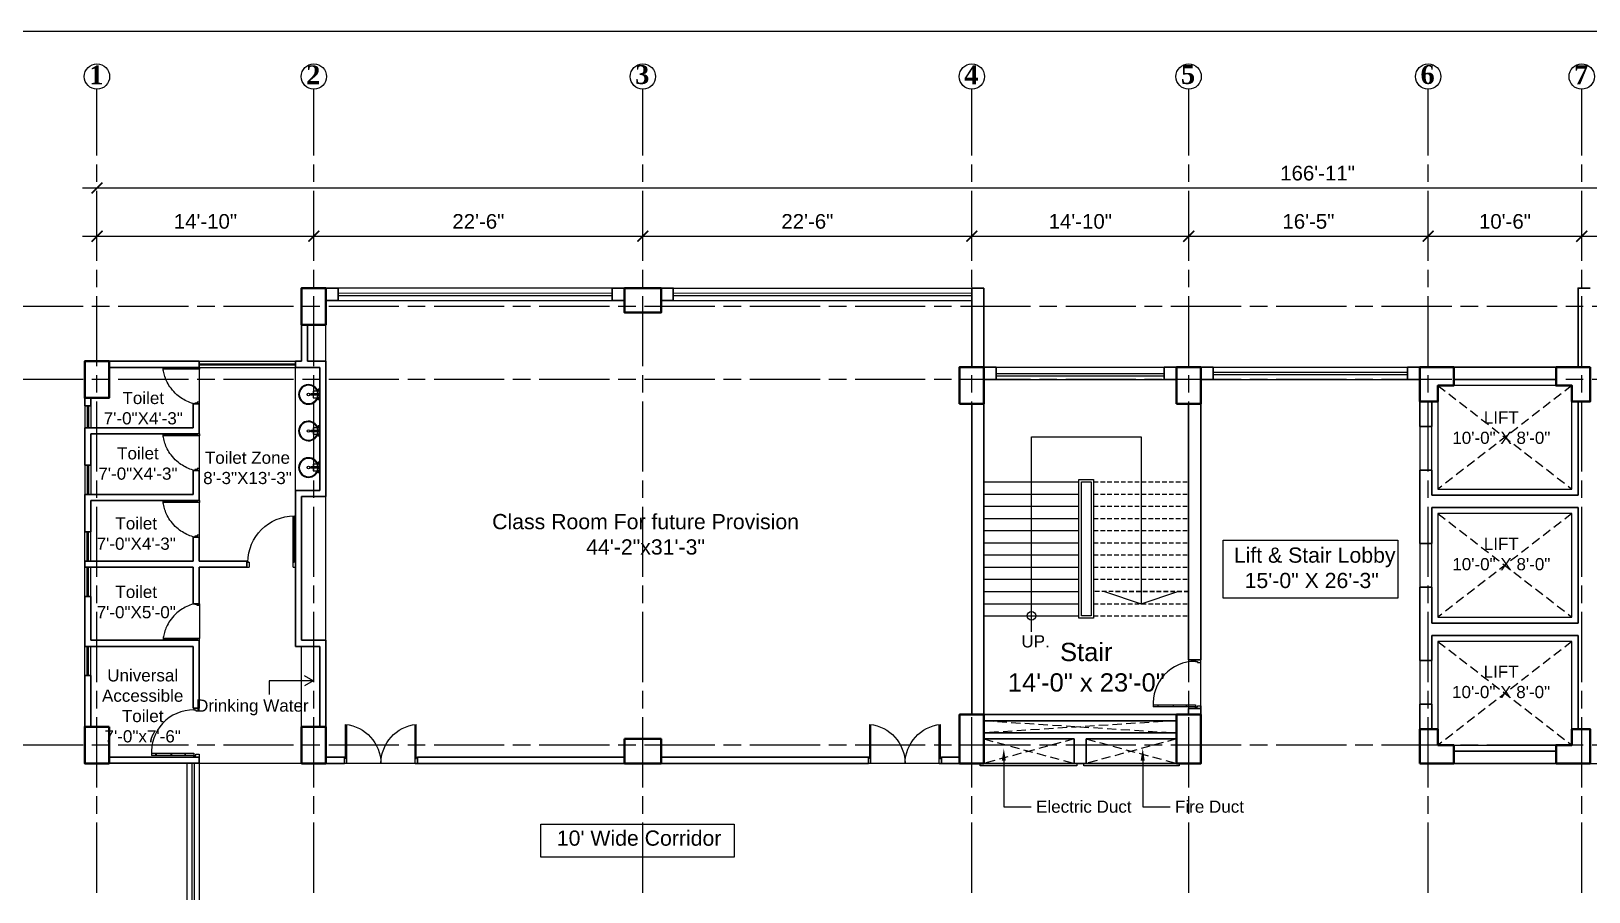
# Model space of a CAD drawing. Header units: inches. Extents: x -12 to 20935469, y -1604 to 24729220.
# Drawn here: x 20824000 to 20825278, y 24710768 to 24711474 of the extents above; entities that cross this region are included whole.
import ezdxf
from ezdxf import colors
from ezdxf.entities.mleader import LeaderData, LeaderLine
from ezdxf.math import Vec2, Vec3

# ---------------------------------------------------------------- set-up
doc = ezdxf.new("R2010")
doc.units = ezdxf.units.IN
doc.header["$LTSCALE"] = 0.03
doc.header["$MEASUREMENT"] = 0
doc.header["$PDMODE"] = 32
doc.header["$PDSIZE"] = 15
doc.linetypes.add('ACAD_ISO08W100', pattern=[36, 24, -3, 6, -3])
doc.linetypes.add('DASHED2', pattern=[0.375, 0.25, -0.125])
for name, color, linetype, lineweight in [('column', 1, 'Continuous', 40), ('Dim Line', 252, 'Continuous', 13), ('Door', 7, 'Continuous', 18), ('Dot', 253, 'Continuous', 0), ('Gas', 21, 'Continuous', 5), ('Glass Line', 252, 'Continuous', 9), ('Grid Line', 252, 'Continuous', 18), ('Hatch', 253, 'Continuous', 15), ('Main Wall', 7, 'Continuous', 30), ('RAIL', 23, 'Continuous', 13), ('STAIR', 46, 'Continuous', 15), ('TOILET FIXTURE', 142, 'Continuous', 5), ('wind.', 150, 'Continuous', 20)]:
    doc.layers.add(name, color=color, linetype=linetype, lineweight=lineweight)
doc.layers.add('FUR', color=251, linetype='Continuous')
doc.layers.add('TEXT', color=7, linetype='Continuous')
doc.styles.add('2', font='swisscl.ttf')
doc.styles.add('RomanS', font='arial.ttf', dxfattribs={"height": 12})
doc.styles.get("Standard").update_dxf_attribs({"font": 'timesbd.ttf'})
doc.dimstyles.new('Aec_Arch_I', dxfattribs={"dimscale": 96, "dimtxt": 12, "dimasz": 0.09375, "dimexe": 0.125, "dimexo": 0.125, "dimgap": 0.0625, "dimtad": 1, "dimdec": 0, "dimzin": 3, "dimdsep": 46, "dimlunit": 4, "dimtxsty": 'RomanS', "dimblk1": 'ARCHTICK', "dimblk2": 'ARCHTICK', "dimsah": 1, "dimcen": 0.09375, "dimdle": 0.125, "dimadec": 0, "dimazin": 0, "dimtfac": 0.75, "dimtdec": 0, "dimtmove": 2, "dimatfit": 3, "dimldrblk": 'ARCHTICK', "dimfxl": 1, "dimfrac": 1, "dimtolj": 1, "dimtzin": 0, "dimarcsym": 0})

# ---------------------------------------------------------------- blocks, each defined once
blk = doc.blocks.new('_ArchTick')
at = {"color": 0, "linetype": 'ByBlock', "lineweight": 35, "const_width": 0.15}
blk.add_lwpolyline([(-0.5, -0.5), (0.5, 0.5)], dxfattribs=at)
blk = doc.blocks.new('*D14')
at = {"layer": 'Defpoints', "color": 0, "transparency": 16777216}
for p in [(20831126.3, 24724578.2), (20830948.3, 24724562.3), (20831126.3, 24724562.3)]:
    blk.add_point(p, dxfattribs=at)
at = {"layer": 'Dim Line', "color": 0, "lineweight": -2, "transparency": 16777216}
for p, q in [((20830948.3, 24724574.3), (20830948.3, 24724590.2)), ((20831126.3, 24724574.3), (20831126.3, 24724590.2)), ((20830936.3, 24724578.2), (20831138.3, 24724578.2))]:
    blk.add_line(p, q, dxfattribs=at)
at = {"layer": 'Dim Line', "color": 0, "lineweight": -2, "transparency": 16777216, "xscale": 9, "yscale": 9, "zscale": 9, "rotation": 180}
blk.add_blockref('_ArchTick', (20830948.3, 24724578.2), dxfattribs=at)
at = {"layer": 'Dim Line', "color": 0, "lineweight": -2, "transparency": 16777216, "xscale": 9, "yscale": 9, "zscale": 9}
blk.add_blockref('_ArchTick', (20831126.3, 24724578.2), dxfattribs=at)
at = {"layer": 'Dim Line', "color": 0, "transparency": 16777216, "insert": (20831037.3, 24724590.3), "char_height": 12, "attachment_point": 5, "style": 'RomanS'}
blk.add_mtext('\\A1;14\'-10"', dxfattribs=at)
blk = doc.blocks.new('*D7')
at = {"layer": 'Defpoints', "color": 0, "transparency": 16777216}
for p in [(20831396.3, 24724578.2), (20831396.3, 24724578.2), (20831126.3, 24724562.3)]:
    blk.add_point(p, dxfattribs=at)
at = {"layer": 'Dim Line', "color": 0, "lineweight": -2, "transparency": 16777216}
for p, q in [((20831126.3, 24724574.3), (20831126.3, 24724590.2)), ((20831114.3, 24724578.2), (20831408.3, 24724578.2))]:
    blk.add_line(p, q, dxfattribs=at)
at = {"layer": 'Dim Line', "color": 0, "lineweight": -2, "transparency": 16777216, "xscale": 9, "yscale": 9, "zscale": 9, "rotation": 180}
blk.add_blockref('_ArchTick', (20831126.3, 24724578.2), dxfattribs=at)
at = {"layer": 'Dim Line', "color": 0, "lineweight": -2, "transparency": 16777216, "xscale": 9, "yscale": 9, "zscale": 9}
blk.add_blockref('_ArchTick', (20831396.3, 24724578.2), dxfattribs=at)
at = {"layer": 'Dim Line', "color": 0, "transparency": 16777216, "insert": (20831261.3, 24724590.3), "char_height": 12, "attachment_point": 5, "style": 'RomanS'}
blk.add_mtext('\\A1;22\'-6"', dxfattribs=at)
blk = doc.blocks.new('*D8')
at = {"layer": 'Defpoints', "color": 0, "transparency": 16777216}
for p in [(20831396.3, 24724578.2), (20831666.3, 24724578.2), (20831666.3, 24724578.2)]:
    blk.add_point(p, dxfattribs=at)
at = {"layer": 'Dim Line', "color": 0, "lineweight": -2, "transparency": 16777216}
blk.add_line((20831384.3, 24724578.2), (20831678.3, 24724578.2), dxfattribs=at)
at = {"layer": 'Dim Line', "color": 0, "lineweight": -2, "transparency": 16777216, "xscale": 9, "yscale": 9, "zscale": 9, "rotation": 180}
blk.add_blockref('_ArchTick', (20831396.3, 24724578.2), dxfattribs=at)
at = {"layer": 'Dim Line', "color": 0, "lineweight": -2, "transparency": 16777216, "xscale": 9, "yscale": 9, "zscale": 9}
blk.add_blockref('_ArchTick', (20831666.3, 24724578.2), dxfattribs=at)
at = {"layer": 'Dim Line', "color": 0, "transparency": 16777216, "insert": (20831531.3, 24724590.3), "char_height": 12, "attachment_point": 5, "style": 'RomanS'}
blk.add_mtext('\\A1;22\'-6"', dxfattribs=at)
blk = doc.blocks.new('*D9')
at = {"layer": 'Defpoints', "color": 0, "transparency": 16777216}
for p in [(20831666.3, 24724578.2), (20831844.3, 24724578.2), (20831844.3, 24724578.2)]:
    blk.add_point(p, dxfattribs=at)
at = {"layer": 'Dim Line', "color": 0, "lineweight": -2, "transparency": 16777216}
blk.add_line((20831654.3, 24724578.2), (20831856.3, 24724578.2), dxfattribs=at)
at = {"layer": 'Dim Line', "color": 0, "lineweight": -2, "transparency": 16777216, "xscale": 9, "yscale": 9, "zscale": 9, "rotation": 180}
blk.add_blockref('_ArchTick', (20831666.3, 24724578.2), dxfattribs=at)
at = {"layer": 'Dim Line', "color": 0, "lineweight": -2, "transparency": 16777216, "xscale": 9, "yscale": 9, "zscale": 9}
blk.add_blockref('_ArchTick', (20831844.3, 24724578.2), dxfattribs=at)
at = {"layer": 'Dim Line', "color": 0, "transparency": 16777216, "insert": (20831755.3, 24724590.3), "char_height": 12, "attachment_point": 5, "style": 'RomanS'}
blk.add_mtext('\\A1;14\'-10"', dxfattribs=at)
blk = doc.blocks.new('*D21')
at = {"layer": 'Defpoints', "color": 0, "transparency": 16777216}
for p in [(20831844.3, 24724578.2), (20832040.8, 24724578.2), (20832040.8, 24724578.2)]:
    blk.add_point(p, dxfattribs=at)
at = {"layer": 'Dim Line', "color": 0, "lineweight": -2, "transparency": 16777216}
for p, q in [((20831832.3, 24724578.2), (20832052.8, 24724578.2)), ((20831844.3, 24724566.2), (20831844.3, 24724566.2)), ((20832040.8, 24724566.2), (20832040.8, 24724566.2))]:
    blk.add_line(p, q, dxfattribs=at)
at = {"layer": 'Dim Line', "color": 0, "lineweight": -2, "transparency": 16777216, "xscale": 9, "yscale": 9, "zscale": 9, "rotation": 180}
blk.add_blockref('_ArchTick', (20831844.3, 24724578.2), dxfattribs=at)
at = {"layer": 'Dim Line', "color": 0, "lineweight": -2, "transparency": 16777216, "xscale": 9, "yscale": 9, "zscale": 9}
blk.add_blockref('_ArchTick', (20832040.8, 24724578.2), dxfattribs=at)
at = {"layer": 'Dim Line', "color": 0, "transparency": 16777216, "insert": (20831942.5, 24724590.3), "char_height": 12, "attachment_point": 5, "style": 'RomanS'}
blk.add_mtext('\\A1;16\'-5"', dxfattribs=at)
blk = doc.blocks.new('*D22')
at = {"layer": 'Defpoints', "color": 0, "transparency": 16777216}
for p in [(20832040.8, 24724578.2), (20832166.8, 24724578.2), (20832166.8, 24724578.2)]:
    blk.add_point(p, dxfattribs=at)
at = {"layer": 'Dim Line', "color": 0, "lineweight": -2, "transparency": 16777216}
for p, q in [((20832028.8, 24724578.2), (20832178.8, 24724578.2)), ((20832040.8, 24724566.2), (20832040.8, 24724566.2)), ((20832166.8, 24724566.2), (20832166.8, 24724566.2))]:
    blk.add_line(p, q, dxfattribs=at)
at = {"layer": 'Dim Line', "color": 0, "lineweight": -2, "transparency": 16777216, "xscale": 9, "yscale": 9, "zscale": 9, "rotation": 180}
blk.add_blockref('_ArchTick', (20832040.8, 24724578.2), dxfattribs=at)
at = {"layer": 'Dim Line', "color": 0, "lineweight": -2, "transparency": 16777216, "xscale": 9, "yscale": 9, "zscale": 9}
blk.add_blockref('_ArchTick', (20832166.8, 24724578.2), dxfattribs=at)
at = {"layer": 'Dim Line', "color": 0, "transparency": 16777216, "insert": (20832103.8, 24724590.3), "char_height": 12, "attachment_point": 5, "style": 'RomanS'}
blk.add_mtext('\\A1;10\'-6"', dxfattribs=at)
blk = doc.blocks.new('*D23')
at = {"layer": 'Defpoints', "color": 0, "transparency": 16777216}
for p in [(20832166.8, 24724578.2), (20832473.8, 24724578.2), (20832473.8, 24724578.2)]:
    blk.add_point(p, dxfattribs=at)
at = {"layer": 'Dim Line', "color": 0, "lineweight": -2, "transparency": 16777216}
for p, q in [((20832154.8, 24724578.2), (20832485.8, 24724578.2)), ((20832166.8, 24724566.2), (20832166.8, 24724566.2)), ((20832473.8, 24724566.2), (20832473.8, 24724566.2))]:
    blk.add_line(p, q, dxfattribs=at)
at = {"layer": 'Dim Line', "color": 0, "lineweight": -2, "transparency": 16777216, "xscale": 9, "yscale": 9, "zscale": 9, "rotation": 180}
blk.add_blockref('_ArchTick', (20832166.8, 24724578.2), dxfattribs=at)
at = {"layer": 'Dim Line', "color": 0, "lineweight": -2, "transparency": 16777216, "xscale": 9, "yscale": 9, "zscale": 9}
blk.add_blockref('_ArchTick', (20832473.8, 24724578.2), dxfattribs=at)
at = {"layer": 'Dim Line', "color": 0, "transparency": 16777216, "insert": (20832320.3, 24724590.3), "char_height": 12, "attachment_point": 5, "style": 'RomanS'}
blk.add_mtext('\\A1;25\'-7"', dxfattribs=at)
blk = doc.blocks.new('*D13')
at = {"layer": 'Defpoints', "color": 0, "transparency": 16777216}
for p in [(20830948.3, 24724610.7), (20832951.8, 24724617.8), (20832951.8, 24724610.7)]:
    blk.add_point(p, dxfattribs=at)
at = {"layer": 'Dim Line', "color": 0, "lineweight": -2, "transparency": 16777216}
for p, q in [((20830948.3, 24724622.7), (20830948.3, 24724629.8)), ((20832951.8, 24724622.7), (20832951.8, 24724629.8)), ((20830936.3, 24724617.8), (20832963.8, 24724617.8))]:
    blk.add_line(p, q, dxfattribs=at)
at = {"layer": 'Dim Line', "color": 0, "lineweight": -2, "transparency": 16777216, "xscale": 9, "yscale": 9, "zscale": 9, "rotation": 180}
blk.add_blockref('_ArchTick', (20830948.3, 24724617.8), dxfattribs=at)
at = {"layer": 'Dim Line', "color": 0, "lineweight": -2, "transparency": 16777216, "xscale": 9, "yscale": 9, "zscale": 9}
blk.add_blockref('_ArchTick', (20832951.8, 24724617.8), dxfattribs=at)
at = {"layer": 'Dim Line', "color": 0, "transparency": 16777216, "insert": (20831950, 24724629.9), "char_height": 12, "attachment_point": 5, "style": 'RomanS'}
blk.add_mtext('\\A1;166\'-11"', dxfattribs=at)
blk = doc.blocks.new('A$C36295410')
at = {"layer": 'Door'}
for p, q in [((1, 4), (1, 32)), ((2, 0), (2, 32)), ((58, 0), (58, 32)), ((59, 4), (59, 32)), ((1, 5), (0, 5)), ((2, 4), (1, 4)), ((58, 4), (59, 4)), ((59, 5), (60, 5)), ((2, 0), (0, 0)), ((58, 0), (60, 0))]:
    blk.add_line(p, q, dxfattribs=at)
for centre, start, end in [((-2.5, -0.3), 0.5906, 83.7783), ((62.5, -0.3), 96.2217, 179.4094)]:
    blk.add_arc(centre, 32.5, start, end, dxfattribs=at)
blk = doc.blocks.new('Door_45')
at = {"layer": 'Door'}
for p, q in [((1.5, 5), (1.5, 44)), ((3.5, 44), (3.5, 5)), ((1.5, 40), (2.2, 40)), ((2.2, 40), (2.2, 39.5)), ((2.2, 39.5), (2.7, 39.5)), ((2.7, 39.5), (2.7, 40)), ((2.7, 40), (3.5, 40)), ((1.5, 25.8), (2.2, 25.8)), ((2.2, 25.8), (2.2, 25.3)), ((2.2, 25.3), (2.7, 25.3)), ((2.7, 25.8), (3.5, 25.8)), ((2.7, 25.3), (2.7, 25.8)), ((0, 0), (0, 5)), ((0, 5), (1.5, 5)), ((1.5, 12.6), (2.2, 12.6)), ((3.5, 5), (1.5, 5)), ((1.5, 5), (1.5, 3)), ((1.5, 3), (2.5, 3)), ((2.2, 12.6), (2.2, 13.1)), ((2.2, 13.1), (2.7, 13.1)), ((2.5, 3), (2.5, 0)), ((2.7, 13.1), (2.7, 12.6)), ((2.7, 12.6), (3.5, 12.6)), ((42.5, 3), (42.5, 0)), ((43.5, 3), (42.5, 3)), ((45, 5), (43.5, 5)), ((43.5, 5), (43.5, 3)), ((45, 0), (45, 5)), ((2.5, 0), (0, 0)), ((42.5, 0), (45, 0))]:
    blk.add_line(p, q, dxfattribs=at)
blk.add_arc((4.7, 5.3), 38.8, 359.6233, 94.6685, dxfattribs=at)
blk = doc.blocks.new('sssss-flat-876')
at = {"layer": 'Door', "linetype": 'Continuous', "ltscale": 3}
blk.add_line((3666.5, 84027.2), (3666.5, 84055.7), dxfattribs=at)
at = {"layer": 'Door', "linetype": 'Continuous', "ltscale": 3, "extrusion": (-7.21527e-09, -3.35624e-18, 1), "elevation": 0}
for points in [[(3666.5, 84057.2), (3666.5, 84055.7), (3668.4, 84055.7), (3668.4, 84056.5), (3670.2, 84056.5), (3670.2, 84057.2)], [(3668.4, 84055.7), (3696.2, 84055.7), (3696.2, 84056.5), (3668.4, 84056.5)]]:
    blk.add_lwpolyline(points, close=True, dxfattribs=at)
at = {"layer": 'Door', "linetype": 'Continuous', "ltscale": 3, "flags": 128}
blk.add_lwpolyline([(3670.2, 84027.2, 0.04096), (3675.5, 84028.9, 0.082496), (3684.9, 84034.8, 0.052187), (3689.7, 84040, 0.043988), (3692.9, 84045, 0.036571), (3694.8, 84049.6, 0.034751), (3695.9, 84054.2, 0.011435), (3696.2, 84055.7)], format="xyb", dxfattribs=at)
at = {"layer": 'Door', "linetype": 'Continuous', "ltscale": 3}
blk.add_lwpolyline([(3666.5, 84027.2), (3666.5, 84028.7), (3668.4, 84028.7), (3668.4, 84027.9), (3670.2, 84027.9), (3670.2, 84027.2)], close=True, dxfattribs=at)
blk = doc.blocks.new('7-flat-72')
at = {"layer": 'Glass Line', "color": 8, "ltscale": 20}
for p, q in [((-64476.6, 376959.4), (-64476.6, 376966.6)), ((-64475.5, 376966.6), (-64476.6, 376966.6)), ((-64475.5, 376959.4), (-64475.5, 376966.6)), ((-64478.7, 376960.5), (-64480.3, 376960.5)), ((-64480.3, 376959.5), (-64480.3, 376960.5)), ((-64480.3, 376959.5), (-64480.3, 376960.5)), ((-64478.7, 376959.5), (-64480.3, 376959.5)), ((-64480.3, 376959.1), (-64480.3, 376959.4)), ((-64478.7, 376959.4), (-64480.3, 376959.4)), ((-64478.7, 376959.1), (-64480.3, 376959.1)), ((-64480.2, 376959.4), (-64480.2, 376959.5)), ((-64480.1, 376959.5), (-64480.1, 376960.5)), ((-64479.9, 376959.5), (-64479.9, 376960.5)), ((-64479.5, 376959.5), (-64479.5, 376960.5)), ((-64479.1, 376959.5), (-64479.1, 376960.5)), ((-64478.9, 376959.5), (-64478.9, 376960.5)), ((-64478.9, 376959.4), (-64478.9, 376959.5)), ((-64478.8, 376959.5), (-64478.8, 376960.5)), ((-64478.7, 376959.5), (-64478.7, 376960.5)), ((-64478.7, 376959.1), (-64478.7, 376959.4)), ((-64475.1, 376959.4), (-64476.9, 376959.4)), ((-64476.9, 376959.1), (-64476.9, 376959.4)), ((-64475.1, 376959.1), (-64476.9, 376959.1)), ((-64475.1, 376959.1), (-64475.1, 376959.4)), ((-64473.3, 376960.5), (-64471.7, 376960.5)), ((-64473.3, 376959.5), (-64473.3, 376960.5)), ((-64473.3, 376959.5), (-64473.3, 376960.5)), ((-64473.3, 376959.5), (-64471.7, 376959.5)), ((-64473.3, 376959.1), (-64473.3, 376959.4)), ((-64473.3, 376959.4), (-64471.7, 376959.4)), ((-64473.3, 376959.1), (-64471.7, 376959.1)), ((-64473.1, 376959.5), (-64473.1, 376960.5)), ((-64473.1, 376959.4), (-64473.1, 376959.5)), ((-64472.9, 376959.5), (-64472.9, 376960.5)), ((-64472.5, 376959.5), (-64472.5, 376960.5)), ((-64472.1, 376959.5), (-64472.1, 376960.5)), ((-64471.9, 376959.5), (-64471.9, 376960.5)), ((-64471.9, 376959.4), (-64471.9, 376959.5)), ((-64471.8, 376959.5), (-64471.8, 376960.5)), ((-64471.7, 376959.5), (-64471.7, 376960.5)), ((-64471.7, 376959.1), (-64471.7, 376959.4))]:
    blk.add_line(p, q, dxfattribs=at)
blk.add_circle((-64476, 376968.4, 0), 1.08, dxfattribs=at)
for radius, start, end in [(8.1, 273.8334, 266.1883), (7.55, 274.115, 265.9068)]:
    blk.add_arc((-64476, 376968.4, 0), radius, start, end, dxfattribs=at)
blk = doc.blocks.new('SFSFSFS-flat-72')
at = {"layer": 'TOILET FIXTURE', "ltscale": 0.2}
blk.add_lwpolyline([(-3918.5, -3608.1), (-3918.5, -3602.7), (-3923.9, -3602.7), (-3923.9, -3608.1)], close=True, dxfattribs=at)
at = {"layer": 'TOILET FIXTURE', "ltscale": 20}
blk.add_blockref('7-flat-72', (60554.8, -380567.2), dxfattribs=at)
blk = doc.blocks.new('$D40')
at = {"layer": 'Door'}
for p, q in [((1, 4), (1, 42)), ((2, 0), (2, 42)), ((1, 5), (0, 5)), ((2, 0), (0, 0)), ((2, 4), (1, 4)), ((39, 4), (38, 4)), ((38, 4), (38, 0)), ((40, 0), (38, 0)), ((40, 5), (39, 5)), ((39, 5), (39, 4))]:
    blk.add_line(p, q, dxfattribs=at)
blk.add_arc((1, 4), 38, 0, 90, dxfattribs=at)
blk = doc.blocks.new('fff')
at = {"layer": 'Grid Line', "color": 252, "linetype": 'ACAD_ISO08W100', "lineweight": 9, "ltscale": 80, "true_color": 0x939598}
for p, q in [((20830948.3, 24723521.1), (20830948.3, 24724698.8)), ((20831126.3, 24723521.1), (20831126.3, 24724698.8)), ((20831396.3, 24723521.1), (20831396.3, 24724698.8)), ((20831666.3, 24723521.1), (20831666.3, 24724698.8)), ((20831844.3, 24723521.1), (20831844.3, 24724698.8)), ((20832040.8, 24723521.1), (20832040.8, 24724698.8)), ((20832166.8, 24723521.1), (20832166.8, 24724698.8)), ((20833096.9, 24724520.6), (20830726.1, 24724520.6)), ((20833096.9, 24724460.6), (20830726.1, 24724460.6)), ((20833096.9, 24724160.7), (20830726.1, 24724160.7))]:
    blk.add_line(p, q, dxfattribs=at)
at = {"layer": 'Dim Line'}
for base, p1, p2, picture, middle in [((20832951.7523, 24724617.8128), (20830948.3088, 24724610.7482), (20832951.7523, 24724610.7482), '*D13', (20831950.0306, 24724629.9397)), ((20831126.3, 24724578.2), (20830948.3, 24724562.3), (20831126.3, 24724562.3), '*D14', (20831037.3, 24724590.3)), ((20831396.3, 24724578.2), (20831126.3, 24724562.3), (20831396.3, 24724578.2), '*D7', (20831261.3, 24724590.3)), ((20831666.3, 24724578.2), (20831396.3, 24724578.2), (20831666.3, 24724578.2), '*D8', (20831531.3, 24724590.3)), ((20831844.3, 24724578.2), (20831666.3, 24724578.2), (20831844.3, 24724578.2), '*D9', (20831755.3, 24724590.3)), ((20832040.7792, 24724578.1666), (20831844.25, 24724578.1666), (20832040.7792, 24724578.1666), '*D21', (20831942.5146, 24724590.2934)), ((20832166.8, 24724578.2), (20832040.8, 24724578.2), (20832166.8, 24724578.2), '*D22', (20832103.8, 24724590.3)), ((20832473.8, 24724578.2), (20832166.8, 24724578.2), (20832473.8, 24724578.2), '*D23', (20832320.3, 24724590.3))]:
    dim = blk.add_linear_dim(base=base, p1=p1, p2=p2, dimstyle='Aec_Arch_I', dxfattribs=at)
    dim.commit()
    dim.dimension.update_dxf_attribs({"geometry": picture, "text_midpoint": middle})

msp = doc.modelspace()

# ---------------------------------------------------------------- linework, layer by layer
for p, q in [((20824216.8, 24711096.9), (20824216.8, 24711197.9)), ((20824221.8, 24710903), (20824221.8, 24710969)), ((20824132.8, 24710878.2), (20824137.8, 24710878.2))]:
    msp.add_line(p, q)
for points in [[(20824978.2, 24711056.1), (20825121.6, 24711056.1), (20825121.6, 24711008.5), (20824978.2, 24711008.5)], [(20824778.8, 24710873), (20824858.1, 24710873), (20824858.1, 24710871), (20824778.8, 24710871)], [(20824863.8, 24710873), (20824942.1, 24710873), (20824942.1, 24710871), (20824863.8, 24710871)], [(20824418.2, 24710823.2), (20824576.8, 24710823.2), (20824576.8, 24710795.9), (20824418.2, 24710795.9)]]:
    msp.add_lwpolyline(points, close=True)
msp.add_circle((20824820.8, 24710994), 3.61)
at = {"layer": 'column', "lineweight": 40, "ltscale": 20}
for points in [[(20824241.8, 24711262.9), (20824221.8, 24711262.9), (20824221.8, 24711232.9), (20824241.8, 24711232.9)], [(20824486.9, 24711262.9), (20824486.9, 24711242.9), (20824516.9, 24711242.9), (20824516.9, 24711262.9)], [(20824063.9, 24711202.9), (20824043.9, 24711202.9), (20824043.9, 24711172.9), (20824063.9, 24711172.9)], [(20824761.8, 24711168.1), (20824781.8, 24711168.1), (20824781.8, 24711198.1), (20824761.8, 24711198.1)], [(20824939.8, 24711168), (20824959.8, 24711168), (20824959.8, 24711198), (20824939.8, 24711198)], [(20824761.8, 24710873), (20824781.8, 24710873), (20824781.8, 24710913), (20824761.8, 24710913)], [(20824939.8, 24710873), (20824959.8, 24710873), (20824959.8, 24710913), (20824939.8, 24710913)], [(20824063.9, 24710903), (20824043.9, 24710903), (20824043.9, 24710873), (20824063.9, 24710873)], [(20824241.8, 24710903), (20824221.8, 24710903), (20824221.8, 24710873), (20824241.8, 24710873)], [(20824486.9, 24710893), (20824486.9, 24710873), (20824516.9, 24710873), (20824516.9, 24710893)]]:
    msp.add_lwpolyline(points, close=True, dxfattribs=at)
for points in [[(20825139.4, 24711198), (20825167.4, 24711198), (20825167.4, 24711183), (20825154.4, 24711183), (20825154.4, 24711170), (20825139.4, 24711170), (20825139.4, 24711198)], [(20825279.4, 24711198), (20825251.4, 24711198), (20825251.4, 24711183), (20825264.4, 24711183), (20825264.4, 24711170), (20825279.4, 24711170), (20825279.4, 24711198)], [(20825139.4, 24710873), (20825167.4, 24710873), (20825167.4, 24710888), (20825154.4, 24710888), (20825154.4, 24710901), (20825139.4, 24710901), (20825139.4, 24710873)], [(20825279.4, 24710873), (20825251.4, 24710873), (20825251.4, 24710888), (20825264.4, 24710888), (20825264.4, 24710901), (20825279.4, 24710901), (20825279.4, 24710873)]]:
    msp.add_lwpolyline(points, dxfattribs=at)
at = {"layer": 'Defpoints'}
msp.add_lwpolyline([(20823799.3, 24711473.8), (20826238.2, 24711473.8), (20826238.2, 24710015.2), (20823799.3, 24710015.2)], close=True, dxfattribs=at)
at = {"layer": 'Dot', "linetype": 'DASHED2', "lineweight": 0, "ltscale": 1000}
for p, q in [((20824781.8, 24710908), (20824939.8, 24710898)), ((20824939.8, 24710908), (20824781.8, 24710898)), ((20824855.8, 24710893), (20824781.8, 24710873)), ((20824781.8, 24710893), (20824855.8, 24710873)), ((20824865.8, 24710893), (20824939.8, 24710873)), ((20824939.8, 24710893), (20824865.8, 24710873))]:
    msp.add_line(p, q, dxfattribs=at)
for points in [[(20825154.3, 24711183), (20825264.4, 24711098), (20825264.4, 24711183), (20825154.3, 24711098)], [(20825154.3, 24711078), (20825264.4, 24710993), (20825264.4, 24711078), (20825154.3, 24710993)], [(20825154.4, 24710973), (20825264.4, 24710887.9), (20825264.4, 24710973), (20825154.4, 24710887.9)]]:
    msp.add_lwpolyline(points, dxfattribs=at)
at = {"layer": 'Gas', "color": 0, "lineweight": 5}
for points in [[(20825154.3, 24711098), (20825264.4, 24711098), (20825264.4, 24711183), (20825154.3, 24711183)], [(20824871.8, 24710992), (20824859.8, 24710992), (20824859.8, 24711106), (20824871.8, 24711106)], [(20824869.8, 24710994), (20824861.8, 24710994), (20824861.8, 24711104), (20824869.8, 24711104)], [(20825154.3, 24710993), (20825264.4, 24710993), (20825264.4, 24711078), (20825154.3, 24711078)], [(20825154.4, 24710887.9), (20825264.4, 24710887.9), (20825264.4, 24710973), (20825154.4, 24710973)]]:
    msp.add_lwpolyline(points, close=True, dxfattribs=at)
at = {"layer": 'Gas', "color": 0, "lineweight": 35}
msp.add_lwpolyline([(20825139.4, 24710873), (20825139.4, 24710873)], dxfattribs=at)
at = {"layer": 'Hatch', "lineweight": 5}
for p, q in [((20824241.8, 24711202.9), (20824241.8, 24711232.9)), ((20824241.8, 24710974), (20824241.8, 24711091.9))]:
    msp.add_line(p, q, dxfattribs=at)
at = {"layer": 'Hatch', "lineweight": 0}
msp.add_lwpolyline([(20824137.9, 24710873.2), (20824959.8, 24710873.2), (20824959.8, 24711188), (20825139.4, 24711187.9), (20825139.4, 24710873), (20825973.4, 24710873), (20825973.4, 24710753), (20825869.4, 24710753), (20825594.4, 24710753), (20825279.4, 24710752.9), (20825279.4, 24710611.9), (20824959.8, 24710611.9), (20824959.8, 24710753), (20824137.9, 24710752.8)], close=True, dxfattribs=at)
at = {"layer": 'Main Wall', "lineweight": 30}
for p, q in [((20824771.8, 24711262.9), (20824781.8, 24711262.9)), ((20824771.8, 24711198.1), (20824771.8, 24711262.9)), ((20824781.8, 24711198), (20824781.8, 24711262.9)), ((20824221.8, 24711202.9), (20824221.8, 24711232.9)), ((20824226.8, 24711202.9), (20824226.8, 24711232.9)), ((20824771.8, 24711216.9), (20824771.9, 24711216.9)), ((20824063.9, 24711202.9), (20824137.8, 24711202.9)), ((20824137.8, 24711197.9), (20824137.8, 24711202.9)), ((20824216.8, 24711202.9), (20824221.8, 24711202.9)), ((20824216.8, 24711197.9), (20824216.8, 24711202.9)), ((20824226.8, 24711202.9), (20824241.8, 24711202.9)), ((20824241.8, 24711091.9), (20824241.8, 24711202.9)), ((20824771.8, 24711210.9), (20824771.9, 24711210.9)), ((20824063.9, 24711197.9), (20824137.8, 24711197.9)), ((20824216.8, 24711197.9), (20824236.8, 24711197.9)), ((20824236.8, 24711096.9), (20824236.8, 24711197.9)), ((20824781.8, 24710913), (20824781.8, 24711188)), ((20825167.4, 24711198), (20825269.4, 24711198)), ((20825167.4, 24711188), (20825251.4, 24711188)), ((20824043.9, 24711166.3), (20824043.9, 24711172.9)), ((20824132.8, 24711167.9), (20824137.8, 24711167.9)), ((20824771.8, 24710913), (20824771.8, 24711168.1)), ((20824949.8, 24711168), (20824949.8, 24710958)), ((20824959.8, 24711168), (20824959.8, 24710958)), ((20824043.9, 24711117.6), (20824043.9, 24711148.3)), ((20825139.4, 24711149.5), (20825149.4, 24711149.5)), ((20824137.8, 24711143.3), (20824048.9, 24711143.3)), ((20824132.8, 24711113.3), (20824132.8, 24711093.6)), ((20824137.8, 24711113.3), (20824132.8, 24711113.3)), ((20825139.4, 24711113.5), (20825149.4, 24711113.5)), ((20824216.8, 24711039), (20824216.8, 24711096.9)), ((20824216.8, 24711096.9), (20824236.8, 24711096.9)), ((20824132.8, 24711093.6), (20824043.9, 24711093.6)), ((20824043.9, 24711063), (20824043.9, 24711093.6)), ((20824137.8, 24711088.6), (20824048.9, 24711088.6)), ((20824048.9, 24711088.6), (20824048.9, 24711063)), ((20824221.8, 24710974), (20824221.8, 24711091.9)), ((20824221.8, 24711091.9), (20824241.8, 24711091.9)), ((20825149.4, 24711093), (20825269.4, 24711093)), ((20825149.4, 24711083), (20825269.4, 24711083)), ((20824043.9, 24711063), (20824048.9, 24711063)), ((20824137.8, 24711058.6), (20824132.8, 24711058.6)), ((20825139.4, 24711053.5), (20825149.4, 24711053.5)), ((20824043.9, 24711039), (20824132.8, 24711039)), ((20824043.9, 24711034), (20824043.9, 24711039)), ((20824132.8, 24711034), (20824043.9, 24711034)), ((20824132.8, 24711004), (20824132.8, 24711034)), ((20824137.8, 24711004), (20824137.8, 24711034)), ((20824176.8, 24711034), (20824137.8, 24711034)), ((20824176.8, 24711034), (20824176.8, 24711039)), ((20824216.8, 24710969), (20824216.8, 24711039)), ((20824048.9, 24711010), (20824043.9, 24711010)), ((20824043.9, 24710969), (20824043.9, 24711010)), ((20824048.9, 24711010), (20824048.9, 24710974)), ((20825149.4, 24711017.5), (20825139.4, 24711017.5)), ((20824137.8, 24711004), (20824132.8, 24711004)), ((20825149.4, 24710988), (20825269.4, 24710988)), ((20824132.8, 24710969), (20824043.9, 24710969)), ((20824137.8, 24710974), (20824048.9, 24710974)), ((20824132.8, 24710918.2), (20824132.8, 24710969)), ((20824137.8, 24710918.2), (20824137.8, 24710974)), ((20824216.8, 24710969), (20824236.8, 24710969)), ((20824221.8, 24710974), (20824241.8, 24710974)), ((20824236.8, 24710903), (20824236.8, 24710969)), ((20824241.8, 24710903), (20824241.8, 24710974)), ((20825149.4, 24710978), (20825269.4, 24710978)), ((20824959.8, 24710958), (20824949.8, 24710958)), ((20825149.4, 24710957.5), (20825139.4, 24710957.5)), ((20824043.9, 24710903), (20824043.9, 24710945)), ((20824048.9, 24710945), (20824043.9, 24710945)), ((20824048.9, 24710945), (20824048.9, 24710903)), ((20824137.8, 24710918.2), (20824132.8, 24710918.2)), ((20824949.8, 24710918), (20824949.8, 24710913)), ((20824959.8, 24710918), (20824949.8, 24710918)), ((20824959.8, 24710918), (20824959.8, 24710913)), ((20825149.4, 24710921.5), (20825139.4, 24710921.5)), ((20824939.8, 24710913), (20824781.8, 24710913)), ((20824939.8, 24710908), (20824781.8, 24710908)), ((20824939.8, 24710898), (20824781.8, 24710898)), ((20824855.8, 24710893), (20824781.8, 24710893)), ((20824855.8, 24710893), (20824855.8, 24710873)), ((20824939.8, 24710893), (20824865.8, 24710893)), ((20824865.8, 24710893), (20824865.8, 24710873)), ((20824137.8, 24710878.2), (20824063.9, 24710878.2)), ((20824137.8, 24710873.2), (20824063.9, 24710873.2)), ((20824137.8, 24710878.2), (20824137.8, 24710873.2)), ((20824241.9, 24710878), (20824256.9, 24710878)), ((20824256.9, 24710873), (20824241.9, 24710873)), ((20824256.9, 24710878), (20824256.9, 24710873)), ((20824486.9, 24710878), (20824316.9, 24710878)), ((20824316.9, 24710878), (20824316.9, 24710873)), ((20824486.9, 24710873), (20824316.9, 24710873)), ((20824511.9, 24710873), (20824687.1, 24710873)), ((20824516.9, 24710878), (20824687.1, 24710878)), ((20824687.1, 24710873), (20824687.1, 24710878)), ((20824747.1, 24710873), (20824747.1, 24710878)), ((20824747.1, 24710878), (20824761.9, 24710878)), ((20824747.1, 24710873), (20824761.8, 24710873)), ((20824855.8, 24710873), (20824865.8, 24710873)), ((20825139.4, 24710873), (20825251.4, 24710873)), ((20825167.4, 24710873), (20825251.4, 24710873))]:
    msp.add_line(p, q, dxfattribs=at)
for points in [[(20824241.8, 24711262.9), (20824251.8, 24711262.9), (20824251.8, 24711252.8), (20824241.8, 24711252.8)], [(20824486.8, 24711262.9), (20824476.8, 24711262.9), (20824476.8, 24711252.8), (20824486.8, 24711252.8)], [(20824516.8, 24711262.9), (20824526.8, 24711262.9), (20824526.8, 24711252.8), (20824516.8, 24711252.8)], [(20825269.4, 24711198), (20825269.4, 24711262.9), (20825279.4, 24711262.9)], [(20824781.8, 24711198), (20824791.8, 24711198), (20824791.8, 24711188), (20824781.8, 24711188)], [(20824939.8, 24711198), (20824929.8, 24711198), (20824929.8, 24711188), (20824939.8, 24711188)], [(20824959.8, 24711198), (20824969.8, 24711198), (20824969.8, 24711188), (20824959.8, 24711188)], [(20825139.3, 24711198), (20825129.3, 24711198), (20825129.3, 24711188), (20825139.3, 24711188)], [(20824132.8, 24711167.9), (20824132.8, 24711148.3), (20824043.9, 24711148.3)], [(20824048.9, 24711166.3), (20824043.9, 24711166.3)], [(20824048.9, 24711172.9), (20824048.9, 24711166.3)], [(20824137.8, 24711167.9), (20824137.8, 24711143.3)], [(20825139.4, 24711170), (20825139.4, 24711149.5)], [(20825149.4, 24711170), (20825149.4, 24711149.5)], [(20825269.4, 24711093), (20825269.4, 24711170)], [(20824048.9, 24711143.3), (20824048.9, 24711117.6)], [(20824048.9, 24711117.6), (20824043.9, 24711117.6)], [(20824137.8, 24711113.3), (20824137.8, 24711088.6)], [(20825139.4, 24711113.5), (20825139.4, 24711053.5)], [(20825149.4, 24711113.5), (20825149.4, 24711093)], [(20825149.4, 24711083), (20825149.4, 24711053.5)], [(20825269.4, 24710988), (20825269.4, 24711083)], [(20824132.8, 24711058.6), (20824132.8, 24711039)], [(20824137.8, 24711058.6), (20824137.8, 24711039)], [(20824137.8, 24711039), (20824176.8, 24711039)], [(20825139.4, 24711017.5), (20825139.4, 24710957.5)], [(20825149.4, 24711017.5), (20825149.4, 24710988)], [(20825149.4, 24710978), (20825149.4, 24710957.5)], [(20825269.4, 24710901), (20825269.4, 24710978)], [(20825139.4, 24710921.5), (20825139.4, 24710901), (20825139.4, 24710901)], [(20825149.4, 24710921.5), (20825149.4, 24710901)], [(20825167.4, 24710883), (20825251.4, 24710883)]]:
    msp.add_lwpolyline(points, dxfattribs=at)
at = {"layer": 'Main Wall', "lineweight": 13}
for points in [[(20825139.4, 24711113.5), (20825149.4, 24711113.5), (20825149.4, 24711149.5), (20825139.4, 24711149.5)], [(20825139.4, 24711017.5), (20825149.4, 24711017.5), (20825149.4, 24711053.5), (20825139.4, 24711053.5)], [(20825139.4, 24710921.5), (20825149.4, 24710921.5), (20825149.4, 24710957.5), (20825139.4, 24710957.5)]]:
    msp.add_lwpolyline(points, close=True, dxfattribs=at)
at = {"layer": 'RAIL', "lineweight": 9}
for p, q in [((20824820.8, 24710980.9), (20824820.8, 24711141)), ((20824820.8, 24711141), (20824910.8, 24711141)), ((20824910.8, 24711141), (20824910.8, 24711004)), ((20824880.8, 24711014), (20824910.8, 24711004)), ((20824910.8, 24711004), (20824940.8, 24711014))]:
    msp.add_line(p, q, dxfattribs=at)
at = {"layer": 'STAIR', "color": 32, "lineweight": 5}
for p, q in [((20824781.8, 24711104), (20824859.8, 24711104)), ((20824781.8, 24711094), (20824859.8, 24711094)), ((20824781.8, 24711084), (20824859.8, 24711084)), ((20824781.8, 24711074), (20824859.8, 24711074)), ((20824781.8, 24711064), (20824859.8, 24711064)), ((20824781.8, 24711054), (20824859.8, 24711054)), ((20824781.8, 24711044), (20824859.8, 24711044)), ((20824781.8, 24711034), (20824859.8, 24711034)), ((20824781.8, 24711024), (20824859.8, 24711024)), ((20824781.8, 24711014), (20824859.8, 24711014)), ((20824781.8, 24711004), (20824859.8, 24711004)), ((20824781.8, 24710994), (20824859.8, 24710994))]:
    msp.add_line(p, q, dxfattribs=at)
at = {"layer": 'STAIR', "color": 32, "linetype": 'DASHED2', "lineweight": 5, "ltscale": 500}
for p, q in [((20824871.8, 24711104), (20824949.8, 24711104)), ((20824871.8, 24711094), (20824949.8, 24711094)), ((20824871.8, 24711084), (20824949.8, 24711084)), ((20824871.8, 24711074), (20824949.8, 24711074)), ((20824871.8, 24711064), (20824949.8, 24711064)), ((20824871.8, 24711054), (20824949.8, 24711054)), ((20824871.8, 24711044), (20824949.8, 24711044)), ((20824871.8, 24711034), (20824949.8, 24711034)), ((20824871.8, 24711024), (20824949.8, 24711024)), ((20824949.8, 24711014), (20824871.8, 24711014)), ((20824889.8, 24711014), (20824949.8, 24711014)), ((20824871.8, 24711004), (20824949.8, 24711004)), ((20824871.8, 24710994), (20824949.8, 24710994))]:
    msp.add_line(p, q, dxfattribs=at)
at = {"layer": 'STAIR', "color": 253, "lineweight": 5}
for p, q in [((20824231.4, 24710940.7), (20824224.1, 24710944.8)), ((20824231.4, 24710940.7), (20824195.2, 24710940.7)), ((20824195.2, 24710940.7), (20824195.2, 24710929.5)), ((20824231.4, 24710940.7), (20824224.1, 24710936.7))]:
    msp.add_line(p, q, dxfattribs=at)
at = {"layer": 'TEXT'}
for centre in [(20824053.9, 24711436.5), (20824231.9, 24711436.5), (20824501.9, 24711436.5), (20824771.9, 24711436.5), (20824949.8, 24711436.5), (20825146.4, 24711436.5), (20825272.4, 24711436.5)]:
    msp.add_circle(centre, 10.4, dxfattribs=at)
at = {"layer": 'wind.', "lineweight": 5}
for p, q in [((20824476.8, 24711262.9), (20824251.8, 24711262.9)), ((20824526.8, 24711262.9), (20824771.8, 24711262.9)), ((20824251.8, 24711252.8), (20824476.8, 24711252.9)), ((20824526.8, 24711252.9), (20824771.8, 24711252.9)), ((20824791.8, 24711198), (20824929.8, 24711198)), ((20824791.8, 24711193), (20824929.8, 24711193)), ((20824791.8, 24711191), (20824929.8, 24711191)), ((20824791.8, 24711188), (20824929.8, 24711188)), ((20824969.8, 24711198), (20825129.3, 24711198)), ((20824969.8, 24711194), (20825129.3, 24711194)), ((20824969.8, 24711192), (20825129.3, 24711192)), ((20824969.8, 24711188), (20825139.3, 24711188))]:
    msp.add_line(p, q, dxfattribs=at)
at = {"layer": 'wind.'}
for p, q in [((20824251.8, 24711258.9), (20824476.8, 24711259)), ((20824251.8, 24711256.9), (20824476.8, 24711257)), ((20824526.8, 24711258.9), (20824771.8, 24711259)), ((20824526.8, 24711256.9), (20824771.8, 24711257)), ((20824137.8, 24711202.9), (20824216.8, 24711202.9)), ((20824137.8, 24711200.9), (20824216.8, 24711200.9)), ((20824137.8, 24711199.9), (20824216.8, 24711199.9)), ((20824137.8, 24711197.9), (20824216.8, 24711197.9)), ((20824043.9, 24711166.3), (20824043.9, 24711148.3)), ((20824045.9, 24711166.3), (20824045.9, 24711148.3)), ((20824046.9, 24711166.3), (20824046.9, 24711148.3)), ((20824048.9, 24711166.3), (20824048.9, 24711148.3)), ((20824043.9, 24711117.6), (20824043.9, 24711093.6)), ((20824045.9, 24711117.6), (20824045.9, 24711093.6)), ((20824046.9, 24711117.6), (20824046.9, 24711093.6)), ((20824048.9, 24711117.6), (20824048.9, 24711093.6)), ((20824043.9, 24711039), (20824043.9, 24711063)), ((20824045.9, 24711039), (20824045.9, 24711063)), ((20824046.9, 24711039), (20824046.9, 24711063)), ((20824048.9, 24711039), (20824048.9, 24711063)), ((20824043.9, 24711010), (20824043.9, 24711034)), ((20824045.9, 24711010), (20824045.9, 24711034)), ((20824046.9, 24711010), (20824046.9, 24711034)), ((20824048.9, 24711010), (20824048.9, 24711034)), ((20824043.9, 24710945), (20824043.9, 24710969)), ((20824045.9, 24710945), (20824045.9, 24710969)), ((20824046.9, 24710945), (20824046.9, 24710969)), ((20824048.9, 24710945), (20824048.9, 24710969)), ((20824127.9, 24710753), (20824127.9, 24710873.1)), ((20824131.9, 24710752.8), (20824131.9, 24710873.1)), ((20824133.9, 24710752.8), (20824133.9, 24710873.1)), ((20824137.9, 24710752.8), (20824137.9, 24710873.1))]:
    msp.add_line(p, q, dxfattribs=at)

# ---------------------------------------------------------------- block references
at = {"layer": 'Door', "ltscale": 20, "xscale": -1}
for p in [(20827804.4, 24627140.7), (20827804.4, 24627086.1), (20827804.4, 24627031.4)]:
    msp.add_blockref('sssss-flat-876', p, dxfattribs=at)
at = {"layer": 'Door', "xscale": -1}
msp.add_blockref('$D40', (20824216.8, 24711034), dxfattribs=at)
at = {"layer": 'Door', "ltscale": 20, "rotation": 180}
msp.add_blockref('sssss-flat-876', (20827804.4, 24795031.2), dxfattribs=at)
at = {"layer": 'Door', "color": 250, "ltscale": 20, "xscale": 0.8888888888759539, "yscale": 0.8888888888759539, "zscale": 0.8888888888759539, "rotation": 90.00000000000001}
for p in [(20824959.8, 24710918), (20824137.8, 24710878.2)]:
    msp.add_blockref('Door_45', p, dxfattribs=at)
at = {"layer": 'FUR', "xscale": -1}
for p in [(20824316.9, 24710873), (20824747.1, 24710873)]:
    msp.add_blockref('A$C36295410', p, dxfattribs=at)
at = {"layer": 'TOILET FIXTURE', "ltscale": 20, "rotation": 90.00000000000001}
for p in [(20820628.7, 24715096.9), (20820628.7, 24715066.9), (20820628.7, 24715036.9)]:
    msp.add_blockref('SFSFSFS-flat-72', p, dxfattribs=at)
at = {"layer": 'wind.', "lineweight": 5}
msp.add_blockref('fff', (-6894.4, -13272.7), dxfattribs=at)

# ---------------------------------------------------------------- texts
at = {"layer": 'TEXT', "char_height": 15.44, "width": 227.458, "attachment_point": 8, "rotation": 0}
for s, insert in [('\\A1;1', (20824053.4, 24711430.2)), ('\\A1;2', (20824231.4, 24711430.2)), ('\\A1;3', (20824501.4, 24711430.2)), ('\\A1;4', (20824771.4, 24711430.2)), ('\\A1;5', (20824949.3, 24711430.2)), ('\\A1;6', (20825145.9, 24711430.2)), ('\\A1;7', (20825271.9, 24711430.2))]:
    msp.add_mtext(s, dxfattribs=dict(at, insert=insert))
at = {"layer": 'TEXT', "color": 30, "lineweight": 5, "ltscale": 20, "attachment_point": 2, "style": '2'}
for s, width, gutter_width, insert, char_height in [('{\\fArial|b0|i0|c0|p34;\\C0;Toilet \\P7\'-0"X4\'-3"}', 104.76, 0.5, (20824091.9, 24711177.8), 10), ('\\pxsm1;{\\fArial|b0|i0|c0|p34;\\C0;LIFT\\P10\'-0" X 8\'-0" }', 235.592, 0.75, (20825206.4, 24711161.8), 10), ('{\\fArial|b0|i0|c0|p34;\\C0;Toilet \\P7\'-0"X4\'-3"}', 104.76, 0.5, (20824087.5, 24711132.4), 10), ('{\\fArial|b0|i0|c0|p34;\\C0;Toilet Zone\\P8\'-3"X13\'-3"}', 104.76, 0.5, (20824177.4, 24711128.8), 10), ('{\\fArial|b0|i0|c0|p34;\\C0;Toilet \\P7\'-0"X4\'-3"}', 104.76, 0.5, (20824086.1, 24711074.9), 10), ('\\pxsm1;{\\fArial|b0|i0|c0|p34;\\C0;Class Room For future Provision\\P44\'-2"x31\'-3"}', 289.483, 0.5, (20824504.1, 24711077.6), 12.476), ('\\pxsm1,qc;{\\fArial|b0|i0|c0|p34;\\C0; Lift & Stair Lobby\\P15\'-0" X 26\'-3" }', 179.576, 0.75, (20825050.8, 24711050.1), 12.476), ('\\pxsm1;{\\fArial|b0|i0|c0|p34;\\C0;LIFT\\P10\'-0" X 8\'-0" }', 235.592, 0.75, (20825206.4, 24711058.1), 10), ('{\\fArial|b0|i0|c0|p34;\\C0;Toilet \\P7\'-0"X5\'-0"}', 104.76, 0.5, (20824086.1, 24711018.7), 10), ('\\pxsm1;{\\fArial|b0|i0|c0|p34;\\C0;Stair\\P14\'-0" x 23\'-0"  }', 191.63, 0.282, (20824865.8, 24710971.9), 15), ('{\\fArial|b0|i0|c0|p34;\\C0;UP.}', 104.76, 0.5, (20824824.2, 24710978.1), 10), ('{\\fArial|b0|i0|c0|p34;\\C0;Universal Accessible Toilet\\P7\'-0"x7\'-6"}', 89.095, 0.35, (20824091.4, 24710950.2), 10), ('\\pxsm1;{\\fArial|b0|i0|c0|p34;\\C0;LIFT\\P10\'-0" X 8\'-0" }', 235.592, 0.75, (20825206.2, 24710953.2), 10), ('\\pxsm1;{\\fArial|b0|i0|c0|p34;\\C0;Drinking Water }', 88.563, 0.282, (20824181.4, 24710925.4), 10), ("\\pxsm1,qc;{\\fArial|b0|i0|c0|p34;\\C0;10' Wide Corridor}", 227.89, 0.75, (20824498.8, 24710817.9), 12.476)]:
    msp.add_mtext_dynamic_manual_height_columns(s, width=width, gutter_width=gutter_width, heights=[0], dxfattribs=dict(at, insert=insert, char_height=char_height))

# ---------------------------------------------------------------- leaders
at = {"layer": 'TEXT', "lineweight": 5, "ltscale": 20}
ml = msp.add_multileader_mtext('Standard', dxfattribs=at)
ml.set_content('{\\fArial|b0|i0|c0|p34; Electric Duct}', color=256)
ml.set_leader_properties()
ml.build(insert=Vec2(0, 0))
ml.multileader.update_dxf_attribs({"text_right_attachment_type": 6, "dogleg_length": 0.36, "arrow_head_size": 10})
ctx = ml.context
ctx.base_point, ctx.char_height, ctx.arrow_head_size, ctx.landing_gap_size, ctx.plane_origin = Vec3(20824820.6, 24710837.4), 10, 10, 0.09, Vec3(20824798.1, 24710885.3)
ctx.right_attachment = 6
notes = []
notes.append((ctx, [(0, (1, 1, 0), (20824798.1, 24710837.4), (1, 0), 22.5, [(0, [(20824798.1, 24710885.3)], 0, [])])]))
ctx.mtext.insert, ctx.mtext.width, ctx.mtext.defined_height, ctx.mtext.flow_direction = Vec3(20824820.7, 24710842.5), 232.704, 29.8, 5
ml = msp.add_multileader_mtext('Standard', dxfattribs=at)
ml.set_content('{\\fArial|b0|i0|c0|p34; Fire Duct}', color=256)
ml.set_leader_properties()
ml.build(insert=Vec2(0, 0))
ml.multileader.update_dxf_attribs({"text_right_attachment_type": 6, "dogleg_length": 0.36, "arrow_head_size": 10})
ctx = ml.context
ctx.base_point, ctx.char_height, ctx.arrow_head_size, ctx.landing_gap_size, ctx.plane_origin = Vec3(20824934.6, 24710837.4), 10, 10, 0.09, Vec3(20824912.1, 24710885.3)
ctx.right_attachment = 6
notes.append((ctx, [(0, (1, 1, 0), (20824912.1, 24710837.4), (1, 0), 22.5, [(0, [(20824912.1, 24710885.3)], 0, [])])]))
ctx.mtext.insert, ctx.mtext.width, ctx.mtext.defined_height, ctx.mtext.flow_direction = Vec3(20824934.7, 24710842.5), 232.704, 29.8, 5
for ctx, leaders in notes:
    for number, flags, end, landing, length, lines in leaders:
        leader = LeaderData()
        leader.index, (leader.has_last_leader_line, leader.has_dogleg_vector, leader.attachment_direction) = number, flags
        leader.last_leader_point, leader.dogleg_vector, leader.dogleg_length = Vec3(end), Vec3(landing), length
        for number, points, colour, breaks in lines:
            line = LeaderLine()
            line.index, line.vertices, line.color, line.breaks = number, Vec3.list(points), colors.encode_raw_color(colour), breaks
            leader.lines.append(line)
        ctx.leaders.append(leader)

doc.saveas('drawing.dxf')
